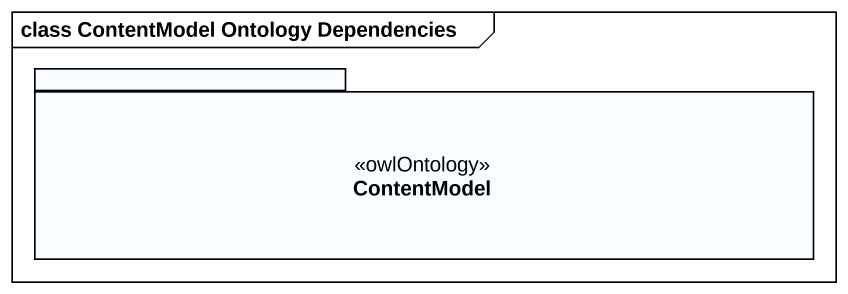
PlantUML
@startuml
mainframe class ContentModel Ontology Dependencies
package ContentModel <<owlOntology>> {
}
@enduml
